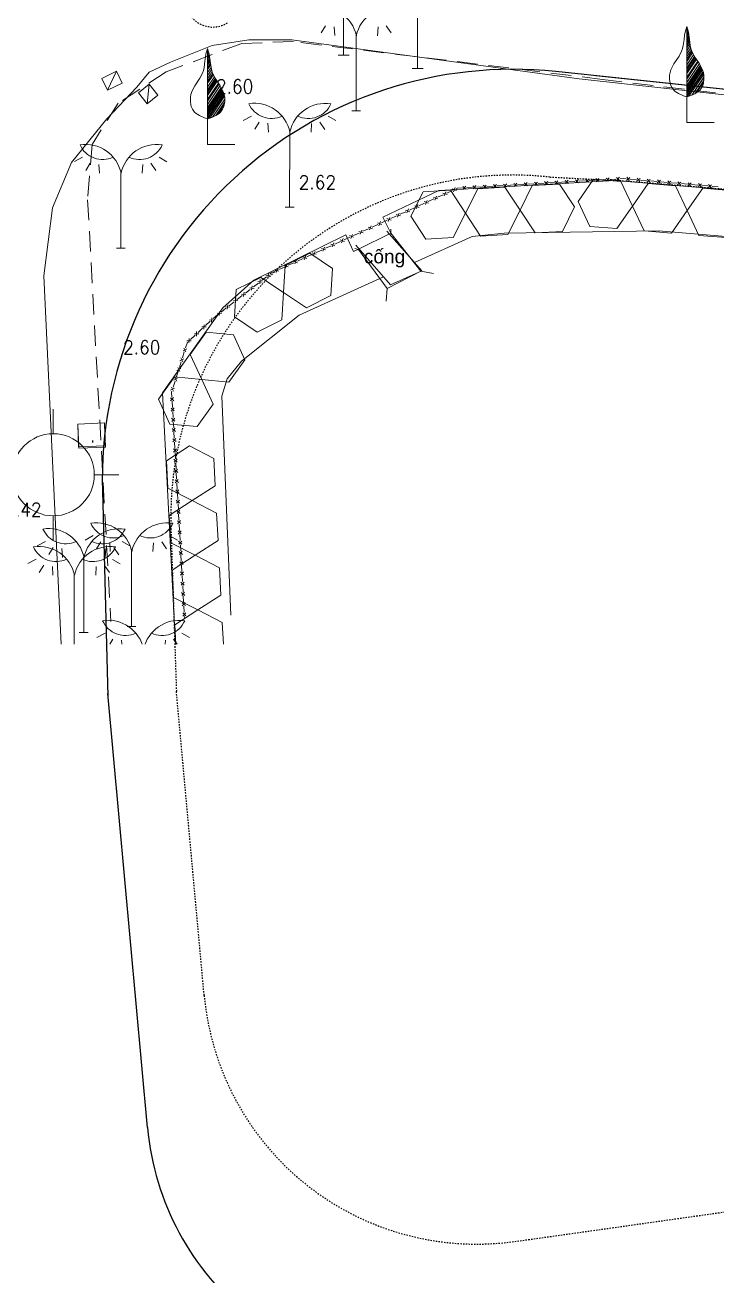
# Model space of a CAD drawing. Header units: millimetres. Extents: x 583747 to 597033, y 2304962 to 2309584.
# Drawn here: x 595568.8 to 595619.4, y 2307075.8 to 2307167.2 of the extents above; entities that cross this region are included whole.
import ezdxf
from ezdxf.enums import TextEntityAlignment as Align
from ezdxf.xclip import XClip

# ---------------------------------------------------------------- set-up
doc = ezdxf.new("R2010")
doc.units = ezdxf.units.MM
doc.header["$XCLIPFRAME"] = 0
doc.linetypes.add('DASHDOT', pattern=[1, 0.5, -0.25, 0, -0.25])
doc.linetypes.add('{Long Duong}', pattern=[2.3, 1.5, -0.8])
for name, color, linetype, lineweight in [('00_nen', 8, 'Continuous', 5), ('Code Cao do', 7, 'Continuous', 0), ('Duong RG Thua', 7, 'Continuous', 0), ('Ghi chu nha', 7, 'Continuous', 0), ('KT-DV2', 7, 'Continuous', 15), ('KT-NEN', 7, 'Continuous', 0), ('Long Duong_ Phan Cach chat lieu rair mat', 7, 'Continuous', 0), ('Nen dc cb Hong bang', 253, 'Continuous', 60)]:
    doc.layers.add(name, color=color, linetype=linetype, lineweight=lineweight)
doc.layers.add('A-PLOT LINE', color=6, linetype='DASHDOT')
doc.layers.add('AFP-KERB-LINE', color=2, linetype='Continuous')
doc.styles.add('ghicu', font='', dxfattribs={"width": 0.8, "height": 1})
doc.styles.add('Style-.VnArial', font='')
doc.styles.add('Style-STANDARD', font='STANDARD.shx')
doc.styles.get('ghicu').set_extended_font_data('.VnArial')
doc.styles.get('Style-.VnArial').set_extended_font_data('.VnArial')

# ---------------------------------------------------------------- blocks, each defined once
blk = doc.blocks.new('nen dc cb Hong bang')
at = {"layer": '00_nen', "color": 0, "linetype": 'ByBlock', "lineweight": -2}
for p, q in [((-95.072, -30.528, -62.12), (-95.107, -30.668, -62.12)), ((-95.003, -30.617, -62.12), (-95.052, -30.818, -62.12)), ((-94.96, -30.697, -62.12), (-95.018, -30.912, -62.12)), ((-94.936, -30.741, -62.12), (-94.997, -30.969, -62.12)), ((-94.869, -30.865, -62.12), (-94.936, -31.138, -62.12)), ((-94.81, -30.974, -62.12), (-94.888, -31.27, -62.12)), ((-94.744, -31.098, -62.12), (-94.833, -31.42, -62.12)), ((-94.693, -31.22, -62.12), (-94.778, -31.57, -62.12)), ((-94.626, -31.345, -62.12), (-94.724, -31.721, -62.12)), ((-94.536, -31.489, -62.12), (-94.648, -31.927, -62.12)), ((-94.445, -31.63, -62.12), (-94.573, -32.134, -62.12)), ((-94.359, -31.746, -62.12), (-94.505, -32.322, -62.12)), ((-94.271, -31.854, -62.12), (-94.436, -32.51, -62.12)), ((-94.199, -31.934, -62.12), (-94.382, -32.66, -62.12)), ((-94.076, -32.038, -62.12), (-94.293, -32.905, -62.12)), ((-93.978, -32.13, -62.12), (-94.217, -33.111, -62.12)), ((-93.92, -32.173, -62.12), (-94.176, -33.224, -62.12)), ((-93.837, -32.228, -62.12), (-94.122, -33.374, -62.12)), ((-93.778, -32.271, -62.12), (-94.081, -33.487, -62.12)), ((-93.637, -32.371, -62.12), (-93.985, -33.75, -62.12)), ((-93.579, -32.414, -62.12), (-93.937, -33.882, -62.12)), ((-93.462, -32.496, -62.12), (-93.855, -34.107, -62.12)), ((-93.462, -32.496, -62.12), (-93.855, -34.107, -62.12)), ((-93.351, -32.6, -62.12), (-93.78, -34.314, -62.12)), ((-93.286, -32.661, -62.12), (-93.732, -34.446, -62.12)), ((-93.22, -32.722, -62.12), (-93.684, -34.577, -62.12)), ((-93.155, -32.782, -62.12), (-93.636, -34.709, -62.12)), ((-93.105, -32.834, -62.12), (-93.595, -34.822, -62.12)), ((-93.081, -32.852, -62.12), (-93.581, -34.859, -62.12)), ((-93.003, -32.953, -62.12), (-93.52, -35.028, -62.12)), ((-92.963, -32.999, -62.12), (-93.478, -35.092, -62.12)), ((-92.895, -33.12, -62.12), (-93.362, -34.992, -62.12)), ((-92.81, -33.31, -62.12), (-93.202, -34.849, -62.12)), ((-92.803, -33.329, -62.12), (-93.181, -34.833, -62.12)), ((-92.737, -33.552, -62.12), (-93.009, -34.668, -62.12)), ((-92.708, -33.69, -62.12), (-92.925, -34.557, -62.12)), ((-116.444, -38.033, -62.12), (-116.263, -38.648, -62.12)), ((-115.908, -37.753, -62.12), (-115.392, -38.118, -62.12)), ((-120.08, -39.271, -62.12), (-120.203, -39.869, -62.12)), ((-119.451, -39.127, -62.12), (-119.195, -39.715, -62.12)), ((-115.855, -44.331, -62.12), (-117.729, -39.182, -62.12)), ((-115.855, -44.331, -62.12), (-117.729, -39.182, -62.12)), ((-113.063, -40.038, -62.12), (-112.311, -39.765, -62.12)), ((-118.477, -40.98, -62.12), (-117.725, -40.706, -62.12)), ((-127.424, -44.042, -62.12), (-127.458, -44.182, -62.12)), ((-127.355, -44.131, -62.12), (-127.404, -44.332, -62.12)), ((-127.312, -44.21, -62.12), (-127.37, -44.426, -62.12)), ((-127.288, -44.255, -62.12), (-127.349, -44.483, -62.12)), ((-127.221, -44.379, -62.12), (-127.287, -44.652, -62.12)), ((-127.162, -44.488, -62.12), (-127.24, -44.783, -62.12)), ((-127.095, -44.612, -62.12), (-127.185, -44.934, -62.12)), ((-127.045, -44.734, -62.12), (-127.13, -45.084, -62.12)), ((-115.592, -44.235, -62.12), (-116.155, -44.441, -62.12)), ((-116.118, -44.427, -62.12), (-115.554, -44.222, -62.12)), ((-126.978, -44.858, -62.12), (-127.075, -45.234, -62.12)), ((-126.888, -45.003, -62.12), (-127, -45.441, -62.12)), ((-126.796, -45.143, -62.12), (-126.925, -45.648, -62.12)), ((-126.711, -45.259, -62.12), (-126.857, -45.836, -62.12)), ((-126.623, -45.367, -62.12), (-126.788, -46.024, -62.12)), ((-126.551, -45.448, -62.12), (-126.733, -46.174, -62.12)), ((-126.428, -45.552, -62.12), (-126.644, -46.418, -62.12)), ((-126.33, -45.644, -62.12), (-126.569, -46.625, -62.12)), ((-126.272, -45.687, -62.12), (-126.528, -46.738, -62.12)), ((-117.642, -45.416, -62.12), (-117.006, -45.525, -62.12)), ((-126.188, -45.742, -62.12), (-126.473, -46.888, -62.12)), ((-126.13, -45.784, -62.12), (-126.432, -47.001, -62.12)), ((-125.989, -45.885, -62.12), (-126.337, -47.264, -62.12)), ((-125.931, -45.927, -62.12), (-126.289, -47.396, -62.12)), ((-125.814, -46.01, -62.12), (-126.207, -47.621, -62.12)), ((-125.814, -46.01, -62.12), (-126.207, -47.621, -62.12)), ((-125.703, -46.114, -62.12), (-126.131, -47.828, -62.12)), ((-125.637, -46.175, -62.12), (-126.084, -47.959, -62.12)), ((-125.572, -46.235, -62.12), (-126.036, -48.091, -62.12)), ((-125.507, -46.296, -62.12), (-125.988, -48.223, -62.12)), ((-125.457, -46.348, -62.12), (-125.947, -48.335, -62.12)), ((-125.433, -46.366, -62.12), (-125.933, -48.373, -62.12)), ((-125.354, -46.466, -62.12), (-125.872, -48.542, -62.12)), ((-125.314, -46.513, -62.12), (-125.83, -48.606, -62.12)), ((-118.591, -46.315, -62.12), (-118.41, -46.93, -62.12)), ((-118.055, -46.034, -62.12), (-117.539, -46.4, -62.12)), ((-125.247, -46.633, -62.12), (-125.714, -48.506, -62.12)), ((-125.162, -46.824, -62.12), (-125.554, -48.363, -62.12)), ((-125.155, -46.843, -62.12), (-125.533, -48.347, -62.12)), ((-125.089, -47.066, -62.12), (-125.361, -48.182, -62.12)), ((-125.06, -47.204, -62.12), (-125.277, -48.07, -62.12)), ((-122.904, -47.331, -62.12), (-123.358, -47.837, -62.12)), ((-121.598, -47.409, -62.12), (-121.342, -47.997, -62.12)), ((-118.002, -52.613, -62.12), (-119.876, -47.463, -62.12)), ((-118.002, -52.613, -62.12), (-119.876, -47.463, -62.12)), ((-122.227, -47.553, -62.12), (-122.35, -48.151, -62.12)), ((-128.203, -52.465, -62.12), (-127.568, -52.574, -62.12)), ((-117.739, -52.517, -62.12), (-118.302, -52.722, -62.12)), ((-118.265, -52.709, -62.12), (-117.701, -52.503, -62.12)), ((-129.153, -53.364, -62.12), (-128.972, -53.979, -62.12)), ((-128.617, -53.084, -62.12), (-128.101, -53.449, -62.12)), ((-133.466, -54.381, -62.12), (-133.92, -54.886, -62.12)), ((-132.789, -54.602, -62.12), (-132.912, -55.201, -62.12)), ((-132.16, -54.459, -62.12), (-131.904, -55.046, -62.12)), ((-128.564, -59.662, -62.12), (-130.438, -54.513, -62.12)), ((-128.564, -59.662, -62.12), (-130.438, -54.513, -62.12)), ((-128.3, -59.567, -62.12), (-128.864, -59.772, -62.12)), ((-128.827, -59.758, -62.12), (-128.263, -59.553, -62.12)), ((-128.55, -74.094, -62.12), (-129.165, -72.403, -62.12)), ((-124.705, -75.887, -62.12), (-123.013, -75.271, -62.12)), ((-117.988, -78.174, -62.12), (-117.352, -78.283, -62.12)), ((-118.937, -79.073, -62.12), (-118.756, -79.688, -62.12)), ((-118.401, -78.792, -62.12), (-117.885, -79.158, -62.12)), ((-125.882, -81.424, -62.12), (-126.498, -79.732, -62.12)), ((-123.25, -80.089, -62.12), (-123.704, -80.595, -62.12)), ((-122.573, -80.311, -62.12), (-122.696, -80.909, -62.12)), ((-121.944, -80.167, -62.12), (-121.688, -80.755, -62.12)), ((-121.539, -80.39, -62.12), (-121.023, -80.755, -62.12)), ((-121.125, -79.771, -62.12), (-120.49, -79.88, -62.12)), ((-118.348, -85.371, -62.12), (-120.222, -80.221, -62.12)), ((-118.348, -85.371, -62.12), (-120.222, -80.221, -62.12)), ((-122.075, -80.67, -62.12), (-121.894, -81.285, -62.12)), ((-121.328, -81.229, -62.12), (-120.692, -81.338, -62.12)), ((-126.388, -81.686, -62.12), (-126.842, -82.192, -62.12)), ((-125.711, -81.908, -62.12), (-125.834, -82.506, -62.12)), ((-125.082, -81.765, -62.12), (-124.826, -82.352, -62.12)), ((-121.486, -86.968, -62.12), (-123.36, -81.819, -62.12)), ((-121.486, -86.968, -62.12), (-123.36, -81.819, -62.12)), ((-122.278, -82.128, -62.12), (-122.096, -82.743, -62.12)), ((-121.741, -81.848, -62.12), (-121.225, -82.214, -62.12)), ((-126.59, -83.145, -62.12), (-127.045, -83.651, -62.12)), ((-125.913, -83.367, -62.12), (-126.036, -83.965, -62.12)), ((-125.285, -83.223, -62.12), (-125.028, -83.811, -62.12)), ((-121.688, -88.427, -62.12), (-123.562, -83.277, -62.12)), ((-121.688, -88.427, -62.12), (-123.562, -83.277, -62.12)), ((-114.73, -84.569, -62.12), (-114.094, -84.678, -62.12)), ((-118.085, -85.275, -62.12), (-118.648, -85.48, -62.12)), ((-118.611, -85.467, -62.12), (-118.047, -85.261, -62.12)), ((-115.68, -85.468, -62.12), (-115.498, -86.083, -62.12)), ((-115.143, -85.188, -62.12), (-114.627, -85.553, -62.12)), ((-119.992, -86.484, -62.12), (-120.446, -86.99, -62.12)), ((-119.315, -86.706, -62.12), (-119.438, -87.304, -62.12)), ((-118.687, -86.563, -62.12), (-118.43, -87.15, -62.12)), ((-121.222, -86.873, -62.12), (-121.786, -87.078, -62.12)), ((-121.749, -87.064, -62.12), (-121.185, -86.859, -62.12))]:
    blk.add_line(p, q, dxfattribs=at)
at = {"layer": '00_nen', "color": 0, "linetype": 'ByBlock', "lineweight": -2, "elevation": -62.12, "flags": 128}
for points in [[(-303.56, -119.003), (-291.682, -100.595), (-271.861, -56.452), (-217.066, -72.368), (-198.736, -81.175), (-153.335, -95.474), (-153.804, -98.111), (-123.78, -115.595), (67.903, -11.001), (285.686, 123.966), (298.266, 131.726), (412.371, 202.694), (600.481, 318.139), (602.653, 319.438), (616.223, 297.589), (632.716, 304.814), (632.716, 304.814), (683.836, 336.309)], [(-11.021, -7.622), (-33.819, -17.354), (-47.485, -22.078), (-64.519, -27.326), (-73.685, -29.783), (-101.329, -36.556), (-122.048, -41.084), (-124.998, -42.157), (-127.363, -43.454), (-129.812, -45.643), (-131.014, -46.879), (-131.508, -48.205), (-132.764, -51.146), (-134.093, -55.013), (-134.275, -58.599), (-133.155, -63.496), (-127.524, -76.913), (-117.447, -101.002), (-110.486, -117.03)], [(-16.302, -17.181), (-53.285, -30.818), (-96.342, -42.631), (-108.175, -47.733), (-111.347, -50.976)], [(-111.347, -50.976), (-110.395, -51.864), (-112.223, -53.769), (-112.502, -54.055), (-113.447, -53.106)], [(-106.468, -53.569), (-107.391, -53.721), (-110.395, -51.864), (-110.494, -51.592)], [(-113.447, -53.106), (-118.614, -58.535), (-120.062, -61.212), (-122.079, -68.558), (-113.882, -87.858)], [(-109.011, -56.651), (-109.259, -55.749), (-112.199, -53.793), (-112.488, -53.817)], [(-109.259, -55.749), (-107.391, -53.721)]]:
    blk.add_lwpolyline(points, dxfattribs=at)
at = {"layer": '00_nen', "color": 0, "linetype": 'ByBlock', "lineweight": -2, "elevation": -62.12}
for points in [[(-93.492, -35.103), (-93.739, -35.108), (-94.135, -35.081), (-94.419, -35.015), (-94.561, -34.956), (-94.764, -34.82), (-94.92, -34.658), (-94.995, -34.551), (-95.103, -34.342), (-95.22, -34.031), (-95.252, -33.846), (-95.26, -33.627), (-95.209, -33.146), (-95.045, -32.494), (-94.99, -32.086), (-94.993, -31.876), (-95.018, -31.657), (-95.116, -31.216), (-95.196, -30.91), (-95.228, -30.707), (-95.25, -30.273)], [(-95.25, -30.273), (-92.856, -36.851), (-90.977, -36.167)], [(-93.492, -35.103), (-93.3, -34.948), (-93.015, -34.673), (-92.839, -34.44), (-92.768, -34.304), (-92.7, -34.069), (-92.685, -33.844), (-92.696, -33.714), (-92.748, -33.485), (-92.86, -33.172), (-92.956, -33.01), (-93.094, -32.839), (-93.451, -32.506), (-93.996, -32.112), (-94.292, -31.832), (-94.42, -31.667), (-94.54, -31.483), (-94.751, -31.083), (-94.999, -30.623), (-95.25, -30.273)], [(-112.687, -39.902), (-114.452, -35.053), (-116.297, -34.192), (-115.423, -32.384), (-113.628, -33.221), (-114.452, -35.053)], [(-118.101, -40.843), (-119.866, -35.994), (-121.712, -35.134), (-120.837, -33.326), (-119.043, -34.162), (-119.866, -35.994)], [(-125.844, -48.617), (-126.091, -48.622), (-126.487, -48.594), (-126.771, -48.529), (-126.913, -48.47), (-127.116, -48.334), (-127.272, -48.172), (-127.347, -48.065), (-127.455, -47.856), (-127.572, -47.544), (-127.604, -47.36), (-127.612, -47.141), (-127.561, -46.66), (-127.397, -46.008), (-127.342, -45.6), (-127.345, -45.389), (-127.37, -45.171), (-127.468, -44.73), (-127.548, -44.424), (-127.58, -44.22), (-127.602, -43.787)], [(-127.602, -43.787), (-125.208, -50.365), (-123.329, -49.681)], [(-125.844, -48.617), (-125.652, -48.462), (-125.367, -48.187), (-125.191, -47.954), (-125.12, -47.818), (-125.052, -47.583), (-125.037, -47.358), (-125.048, -47.228), (-125.1, -46.999), (-125.211, -46.685), (-125.308, -46.524), (-125.446, -46.353), (-125.803, -46.02), (-126.348, -45.626), (-126.643, -45.345), (-126.772, -45.181), (-126.892, -44.996), (-127.103, -44.597), (-127.351, -44.137), (-127.602, -43.787)]]:
    blk.add_lwpolyline(points, dxfattribs=at)
for points in [[(-87.271, -43.771), (-86.765, -41.837), (-88.187, -40.431), (-90.116, -40.96), (-90.622, -42.895), (-89.2, -44.301)], [(-91.128, -44.83), (-90.622, -42.895), (-92.045, -41.489), (-93.974, -42.018), (-94.48, -43.953), (-93.057, -45.359)], [(-94.986, -45.888), (-94.48, -43.953), (-95.902, -42.547), (-97.831, -43.077), (-98.337, -45.011), (-96.914, -46.417)], [(-98.668, -47.445), (-98.436, -45.459), (-100.04, -44.264), (-101.876, -45.056), (-102.109, -47.043), (-100.505, -48.237)], [(-102.341, -49.029), (-102.109, -47.043), (-103.713, -45.848), (-105.549, -46.64), (-105.782, -48.626), (-104.178, -49.821)], [(-106.014, -50.613), (-105.782, -48.626), (-107.386, -47.432), (-109.223, -48.223), (-109.455, -50.21), (-107.851, -51.404)], [(-112.95, -57.66), (-113.515, -55.742), (-115.459, -55.272), (-116.838, -56.721), (-116.273, -58.639), (-114.329, -59.109)], [(-115.708, -60.558), (-116.273, -58.639), (-118.217, -58.169), (-119.596, -59.618), (-119.031, -61.537), (-117.087, -62.006)], [(-117.256, -64.214), (-118.662, -62.791), (-120.597, -63.296), (-121.126, -65.225), (-119.721, -66.648), (-117.786, -66.142)], [(-118.316, -68.071), (-119.721, -66.648), (-121.656, -67.153), (-122.186, -69.082), (-120.78, -70.505), (-118.845, -69.999)], [(-116.915, -71.763), (-118.9, -71.52), (-120.103, -73.118), (-119.322, -74.958), (-117.336, -75.202), (-116.133, -73.604)], [(-115.351, -75.445), (-117.336, -75.202), (-118.54, -76.799), (-117.758, -78.64), (-115.773, -78.883), (-114.569, -77.286)], [(-113.788, -79.127), (-115.773, -78.883), (-116.976, -80.481), (-116.194, -82.322), (-114.209, -82.565), (-113.006, -80.968)], [(-112.224, -82.808), (-114.209, -82.565), (-115.412, -84.163), (-114.63, -86.003), (-112.645, -86.247), (-111.442, -84.649)]]:
    blk.add_lwpolyline(points, close=True, dxfattribs=at)
at = {"layer": '00_nen', "color": 0, "linetype": 'ByBlock', "lineweight": -2, "elevation": -62.12, "flags": 128}
for points in [[(-127.117, -72.816), (-125.312, -72.073), (-124.637, -73.711), (-126.442, -74.454)], [(-127.117, -72.816), (-125.312, -72.073), (-124.678, -73.612), (-126.483, -74.355)]]:
    blk.add_lwpolyline(points, close=True, dxfattribs=at)
at = {"layer": '00_nen', "color": 0, "linetype": 'ByBlock', "lineweight": -2}
blk.add_circle((-127.524, -76.913, -62.12), 3, dxfattribs=at)
for centre, radius, start, end in [((-115.078, -38.816, -62.12), 2.665, 101.38229, 187.95879), ((-119.969, -40.597, -62.12), 2.665, 32.04121, 118.61771), ((-117.225, -47.098, -62.12), 2.665, 101.38229, 187.95879), ((-119.551, -44.368, -62.12), 1.804, 264.60741, 356.27474), ((-122.116, -48.878, -62.12), 2.665, 32.04121, 118.61771), ((-122.088, -45.292, -62.12), 1.804, 223.72526, 315.39259), ((-127.787, -54.148, -62.12), 2.665, 101.38229, 187.95879), ((-130.113, -51.418, -62.12), 1.804, 264.60741, 356.27474), ((-132.678, -55.928, -62.12), 2.665, 32.04121, 118.61771), ((-132.65, -52.341, -62.12), 1.804, 223.72526, 315.39259), ((-117.571, -79.856, -62.12), 2.665, 101.38229, 187.95879), ((-119.897, -77.126, -62.12), 1.804, 264.60741, 356.27474), ((-122.462, -81.636, -62.12), 2.665, 32.04121, 118.61771), ((-122.434, -78.05, -62.12), 1.804, 223.72526, 315.39259), ((-120.709, -81.454, -62.12), 2.665, 101.38229, 187.95879), ((-123.035, -78.724, -62.12), 1.804, 264.60741, 356.27474), ((-120.911, -82.912, -62.12), 2.665, 101.38229, 187.95879), ((-123.238, -80.182, -62.12), 1.804, 264.60741, 356.27474), ((-125.6, -83.234, -62.12), 2.665, 32.04121, 118.61771), ((-125.572, -79.647, -62.12), 1.804, 223.72526, 315.39259), ((-125.802, -84.692, -62.12), 2.665, 32.04121, 118.61771), ((-125.775, -81.105, -62.12), 1.804, 223.72526, 315.39259), ((-114.313, -86.251, -62.12), 2.665, 101.38229, 187.95879), ((-116.64, -83.522, -62.12), 1.804, 264.60741, 356.27474), ((-119.204, -88.032, -62.12), 2.665, 32.04121, 118.61771), ((-119.176, -84.445, -62.12), 1.804, 223.72526, 315.39259)]:
    blk.add_arc(centre, radius, start, end, dxfattribs=at)
at = {"layer": '00_nen', "color": 0, "linetype": 'ByBlock', "lineweight": -2, "style": 'ghicu', "width": 0.8}
blk.add_text('.', height=1, rotation=20, dxfattribs=at).set_placement((-125.797, -73.241, -62.12), align=Align.MIDDLE)
blk = doc.blocks.new('wwww1')
at = {"layer": 'Duong RG Thua', "color": 250, "lineweight": 0}
for p, q in [((595575.335, 2307163.89), (595574.271, 2307163.375)), ((595575.335, 2307163.89), (595574.692, 2307162.504)), ((595575.335, 2307163.89), (595575.756, 2307163.018)), ((595574.271, 2307163.375), (595574.692, 2307162.504)), ((595575.756, 2307163.018), (595574.692, 2307162.504)), ((595576.953, 2307162.311), (595577.743, 2307162.943)), ((595577.743, 2307162.943), (595577.586, 2307161.519)), ((595578.377, 2307162.15), (595577.743, 2307162.943)), ((595577.586, 2307161.519), (595576.953, 2307162.311)), ((595577.586, 2307161.519), (595578.377, 2307162.15)), ((595595.117, 2307152.205), (595597.656, 2307149.314)), ((595592.847, 2307151.179), (595595.385, 2307148.288)), ((595595.385, 2307148.288), (595597.656, 2307149.314))]:
    blk.add_line(p, q, dxfattribs=at)
at = {"layer": 'Duong RG Thua', "color": 250, "linetype": 'Continuous', "lineweight": 0}
for p, q in [((595601.635, 2307155.311), (595601.398, 2307155.523)), ((595601.41, 2307155.298), (595601.622, 2307155.535)), ((595602.384, 2307155.354), (595602.146, 2307155.566)), ((595602.159, 2307155.341), (595602.371, 2307155.579)), ((595602.866, 2307155.496), (595602.417, 2307155.469)), ((595603.133, 2307155.398), (595602.895, 2307155.61)), ((595602.908, 2307155.385), (595603.12, 2307155.623)), ((595603.615, 2307155.539), (595603.166, 2307155.513)), ((595603.881, 2307155.442), (595603.644, 2307155.654)), ((595603.657, 2307155.429), (595603.869, 2307155.666)), ((595604.364, 2307155.583), (595603.914, 2307155.557)), ((595604.63, 2307155.485), (595604.393, 2307155.697)), ((595604.405, 2307155.472), (595604.617, 2307155.71)), ((595605.112, 2307155.627), (595604.663, 2307155.6)), ((595605.379, 2307155.529), (595605.141, 2307155.741)), ((595605.154, 2307155.516), (595605.366, 2307155.754)), ((595605.861, 2307155.67), (595605.412, 2307155.644)), ((595606.128, 2307155.572), (595605.89, 2307155.784)), ((595605.903, 2307155.56), (595606.115, 2307155.797)), ((595606.61, 2307155.714), (595606.161, 2307155.688)), ((595606.876, 2307155.616), (595606.639, 2307155.828)), ((595606.651, 2307155.603), (595606.863, 2307155.841)), ((595607.359, 2307155.757), (595606.909, 2307155.731)), ((595607.625, 2307155.66), (595607.387, 2307155.872)), ((595607.4, 2307155.647), (595607.612, 2307155.885)), ((595608.107, 2307155.801), (595607.658, 2307155.775)), ((595608.374, 2307155.703), (595608.136, 2307155.915)), ((595608.149, 2307155.691), (595608.361, 2307155.928)), ((595608.856, 2307155.845), (595608.407, 2307155.819)), ((595609.122, 2307155.747), (595608.885, 2307155.959)), ((595608.898, 2307155.734), (595609.11, 2307155.972)), ((595609.605, 2307155.888), (595609.155, 2307155.862)), ((595609.871, 2307155.791), (595609.634, 2307156.003)), ((595609.646, 2307155.778), (595609.858, 2307156.016)), ((595610.353, 2307155.932), (595609.904, 2307155.906)), ((595610.62, 2307155.834), (595610.382, 2307156.046)), ((595610.395, 2307155.822), (595610.607, 2307156.059)), ((595611.102, 2307155.976), (595610.653, 2307155.95)), ((595611.369, 2307155.878), (595611.131, 2307156.09)), ((595611.144, 2307155.865), (595611.356, 2307156.103)), ((595611.851, 2307156.019), (595611.402, 2307155.993)), ((595612.117, 2307155.922), (595611.88, 2307156.134)), ((595611.893, 2307155.909), (595612.105, 2307156.146)), ((595612.624, 2307155.922), (595612.869, 2307156.126)), ((595612.849, 2307155.902), (595612.645, 2307156.146)), ((595613.346, 2307155.971), (595612.898, 2307156.011)), ((595613.372, 2307155.856), (595613.616, 2307156.06)), ((595613.596, 2307155.836), (595613.392, 2307156.08)), ((595614.093, 2307155.905), (595613.645, 2307155.945)), ((595614.119, 2307155.79), (595614.363, 2307155.994)), ((595614.343, 2307155.77), (595614.139, 2307156.014)), ((595614.841, 2307155.84), (595614.392, 2307155.879)), ((595614.866, 2307155.724), (595615.11, 2307155.928)), ((595615.09, 2307155.704), (595614.886, 2307155.948)), ((595615.588, 2307155.774), (595615.139, 2307155.813)), ((595615.613, 2307155.658), (595615.857, 2307155.863)), ((595615.837, 2307155.638), (595615.633, 2307155.883)), ((595616.335, 2307155.708), (595615.887, 2307155.747)), ((595616.36, 2307155.593), (595616.604, 2307155.797)), ((595616.584, 2307155.572), (595616.38, 2307155.817)), ((595617.082, 2307155.642), (595616.634, 2307155.682)), ((595617.107, 2307155.527), (595617.351, 2307155.731)), ((595617.331, 2307155.507), (595617.127, 2307155.751)), ((595617.829, 2307155.576), (595617.381, 2307155.616)), ((595617.854, 2307155.461), (595618.098, 2307155.665)), ((595618.078, 2307155.441), (595617.874, 2307155.685)), ((595618.576, 2307155.51), (595618.128, 2307155.55)), ((595618.601, 2307155.395), (595618.846, 2307155.599)), ((595618.825, 2307155.375), (595618.621, 2307155.619)), ((595598.824, 2307154.565), (595598.526, 2307154.677)), ((595598.619, 2307154.472), (595598.731, 2307154.77)), ((595599.223, 2307154.871), (595598.814, 2307154.684)), ((595599.507, 2307154.876), (595599.209, 2307154.988)), ((595599.302, 2307154.783), (595599.414, 2307155.081)), ((595599.906, 2307155.182), (595599.496, 2307154.995)), ((595600.19, 2307155.187), (595599.892, 2307155.299)), ((595599.984, 2307155.094), (595600.097, 2307155.392)), ((595600.886, 2307155.267), (595600.649, 2307155.479)), ((595600.662, 2307155.254), (595600.874, 2307155.492)), ((595601.369, 2307155.408), (595600.919, 2307155.382)), ((595602.117, 2307155.452), (595601.668, 2307155.426)), ((595619.323, 2307155.444), (595618.875, 2307155.484)), ((595596.777, 2307153.633), (595596.479, 2307153.745)), ((595596.572, 2307153.54), (595596.684, 2307153.838)), ((595597.175, 2307153.938), (595596.766, 2307153.752)), ((595597.459, 2307153.943), (595597.161, 2307154.055)), ((595597.254, 2307153.85), (595597.366, 2307154.148)), ((595597.858, 2307154.249), (595597.448, 2307154.063)), ((595598.142, 2307154.254), (595597.844, 2307154.366)), ((595597.937, 2307154.161), (595598.049, 2307154.459)), ((595598.541, 2307154.56), (595598.131, 2307154.374)), ((595594.729, 2307152.7), (595594.431, 2307152.812)), ((595594.524, 2307152.607), (595594.636, 2307152.905)), ((595595.128, 2307153.006), (595594.718, 2307152.82)), ((595595.411, 2307153.011), (595595.113, 2307153.123)), ((595595.206, 2307152.918), (595595.318, 2307153.216)), ((595595.81, 2307153.317), (595595.401, 2307153.13)), ((595596.094, 2307153.322), (595595.796, 2307153.434)), ((595595.889, 2307153.229), (595596.001, 2307153.527)), ((595596.493, 2307153.628), (595596.083, 2307153.441)), ((595592.681, 2307151.768), (595592.383, 2307151.88)), ((595592.476, 2307151.675), (595592.588, 2307151.973)), ((595593.08, 2307152.074), (595592.67, 2307151.887)), ((595593.364, 2307152.079), (595593.066, 2307152.191)), ((595593.159, 2307151.986), (595593.271, 2307152.284)), ((595593.763, 2307152.385), (595593.353, 2307152.198)), ((595594.046, 2307152.389), (595593.748, 2307152.502)), ((595593.841, 2307152.297), (595593.953, 2307152.595)), ((595594.445, 2307152.695), (595594.036, 2307152.509)), ((595590.633, 2307150.836), (595590.335, 2307150.948)), ((595590.428, 2307150.743), (595590.54, 2307151.041)), ((595591.032, 2307151.141), (595590.623, 2307150.955)), ((595591.316, 2307151.146), (595591.018, 2307151.258)), ((595591.111, 2307151.053), (595591.223, 2307151.351)), ((595591.715, 2307151.452), (595591.305, 2307151.266)), ((595591.999, 2307151.457), (595591.701, 2307151.569)), ((595591.794, 2307151.364), (595591.906, 2307151.662)), ((595592.397, 2307151.763), (595591.988, 2307151.576)), ((595588.586, 2307149.903), (595588.288, 2307150.015)), ((595588.381, 2307149.81), (595588.493, 2307150.108)), ((595588.985, 2307150.209), (595588.575, 2307150.023)), ((595589.268, 2307150.214), (595588.97, 2307150.326)), ((595589.063, 2307150.121), (595589.175, 2307150.419)), ((595589.667, 2307150.52), (595589.258, 2307150.333)), ((595589.951, 2307150.525), (595589.653, 2307150.637)), ((595589.746, 2307150.432), (595589.858, 2307150.73)), ((595590.35, 2307150.831), (595589.94, 2307150.644)), ((595586.405, 2307148.809), (595586.445, 2307149.125)), ((595587.22, 2307149.282), (595586.923, 2307149.394)), ((595587.015, 2307149.189), (595587.128, 2307149.487)), ((595587.619, 2307149.587), (595587.21, 2307149.401)), ((595587.903, 2307149.592), (595587.605, 2307149.705)), ((595587.698, 2307149.499), (595587.81, 2307149.797)), ((595588.302, 2307149.898), (595587.892, 2307149.712)), ((595585.221, 2307147.889), (595585.261, 2307148.205)), ((595585.716, 2307148.416), (595585.361, 2307148.14)), ((595585.991, 2307148.487), (595585.675, 2307148.527)), ((595585.813, 2307148.349), (595585.853, 2307148.665)), ((595586.308, 2307148.877), (595585.953, 2307148.601)), ((595586.583, 2307148.947), (595586.267, 2307148.987)), ((595584.036, 2307146.969), (595584.076, 2307147.284)), ((595584.531, 2307147.496), (595584.176, 2307147.22)), ((595584.806, 2307147.567), (595584.491, 2307147.607)), ((595584.628, 2307147.429), (595584.668, 2307147.745)), ((595585.124, 2307147.956), (595584.768, 2307147.68)), ((595585.399, 2307148.027), (595585.083, 2307148.067)), ((595582.852, 2307146.048), (595582.892, 2307146.364)), ((595583.347, 2307146.576), (595582.992, 2307146.3)), ((595583.622, 2307146.646), (595583.306, 2307146.686)), ((595583.444, 2307146.508), (595583.484, 2307146.824)), ((595583.939, 2307147.036), (595583.584, 2307146.76)), ((595584.214, 2307147.106), (595583.898, 2307147.147)), ((595582.191, 2307145.622), (595581.859, 2307145.318)), ((595582.459, 2307145.716), (595582.14, 2307145.729)), ((595582.293, 2307145.563), (595582.306, 2307145.881)), ((595583.03, 2307146.186), (595582.714, 2307146.226)), ((595581.087, 2307144.606), (595580.756, 2307144.301)), ((595581.355, 2307144.699), (595581.037, 2307144.713)), ((595581.189, 2307144.547), (595581.203, 2307144.865)), ((595581.639, 2307145.114), (595581.308, 2307144.81)), ((595581.907, 2307145.207), (595581.589, 2307145.221)), ((595581.741, 2307145.055), (595581.755, 2307145.373)), ((595580.422, 2307143.386), (595580.276, 2307143.669)), ((595580.803, 2307144.191), (595580.485, 2307144.205)), ((595580.638, 2307144.039), (595580.651, 2307144.357)), ((595580.264, 2307142.886), (595579.982, 2307142.739)), ((595580.196, 2307142.671), (595580.05, 2307142.954)), ((595580.304, 2307143.387), (595580.169, 2307142.957)), ((595580.49, 2307143.601), (595580.208, 2307143.454)), ((595579.853, 2307141.956), (595579.717, 2307141.527)), ((595580.039, 2307142.17), (595579.756, 2307142.024)), ((595579.971, 2307141.956), (595579.824, 2307142.238)), ((595580.078, 2307142.671), (595579.943, 2307142.242)), ((595579.627, 2307141.241), (595579.491, 2307140.812)), ((595579.813, 2307141.455), (595579.53, 2307141.309)), ((595579.745, 2307141.241), (595579.598, 2307141.523)), ((595579.525, 2307139.822), (595579.288, 2307140.034)), ((595579.512, 2307140.047), (595579.3, 2307139.81)), ((595579.587, 2307140.74), (595579.304, 2307140.593)), ((595579.519, 2307140.525), (595579.373, 2307140.808)), ((595579.568, 2307139.073), (595579.331, 2307139.286)), ((595579.555, 2307139.298), (595579.343, 2307139.061)), ((595579.414, 2307139.781), (595579.44, 2307139.331)), ((595579.611, 2307138.325), (595579.373, 2307138.537)), ((595579.598, 2307138.549), (595579.386, 2307138.312)), ((595579.457, 2307139.032), (595579.483, 2307138.583)), ((595579.5, 2307138.283), (595579.526, 2307137.834)), ((595579.653, 2307137.576), (595579.416, 2307137.788)), ((595579.641, 2307137.801), (595579.429, 2307137.563)), ((595579.543, 2307137.534), (595579.569, 2307137.085)), ((595579.696, 2307136.827), (595579.459, 2307137.039)), ((595579.684, 2307137.052), (595579.471, 2307136.815)), ((595579.727, 2307136.303), (595579.514, 2307136.066)), ((595579.586, 2307136.786), (595579.611, 2307136.336)), ((595579.739, 2307136.078), (595579.502, 2307136.291)), ((595579.782, 2307135.329), (595579.545, 2307135.542)), ((595579.769, 2307135.554), (595579.557, 2307135.317)), ((595579.629, 2307136.037), (595579.654, 2307135.587)), ((595579.825, 2307134.581), (595579.587, 2307134.793)), ((595579.812, 2307134.805), (595579.6, 2307134.568)), ((595579.671, 2307135.288), (595579.697, 2307134.839)), ((595579.714, 2307134.539), (595579.74, 2307134.09)), ((595579.867, 2307133.832), (595579.63, 2307134.044)), ((595579.855, 2307134.057), (595579.643, 2307133.819)), ((595579.757, 2307133.79), (595579.783, 2307133.341)), ((595579.91, 2307133.083), (595579.673, 2307133.295)), ((595579.898, 2307133.308), (595579.685, 2307133.071)), ((595579.8, 2307133.042), (595579.825, 2307132.592)), ((595579.953, 2307132.334), (595579.716, 2307132.547)), ((595579.941, 2307132.559), (595579.728, 2307132.322)), ((595579.996, 2307131.586), (595579.759, 2307131.798)), ((595579.983, 2307131.81), (595579.771, 2307131.573)), ((595579.843, 2307132.293), (595579.868, 2307131.844)), ((595580.039, 2307130.837), (595579.801, 2307131.049)), ((595580.026, 2307131.062), (595579.814, 2307130.824)), ((595579.885, 2307131.544), (595579.911, 2307131.095)), ((595580.081, 2307130.088), (595579.844, 2307130.3)), ((595580.069, 2307130.313), (595579.857, 2307130.076)), ((595579.928, 2307130.795), (595579.954, 2307130.346)), ((595579.971, 2307130.047), (595579.997, 2307129.597)), ((595580.124, 2307129.339), (595579.887, 2307129.552)), ((595580.112, 2307129.564), (595579.9, 2307129.327)), ((595580.014, 2307129.298), (595580.039, 2307128.848)), ((595580.167, 2307128.59), (595579.93, 2307128.803)), ((595580.155, 2307128.815), (595579.942, 2307128.578)), ((595580.057, 2307128.549), (595580.082, 2307128.1)), ((595580.21, 2307127.842), (595579.973, 2307128.054)), ((595580.197, 2307128.066), (595579.985, 2307127.829)), ((595580.253, 2307127.093), (595580.015, 2307127.305)), ((595580.24, 2307127.318), (595580.028, 2307127.08)), ((595580.099, 2307127.8), (595580.125, 2307127.351)), ((595580.296, 2307126.344), (595580.058, 2307126.556)), ((595580.283, 2307126.569), (595580.071, 2307126.332)), ((595580.142, 2307127.051), (595580.168, 2307126.602)), ((595580.185, 2307126.303), (595580.211, 2307125.853)), ((595580.338, 2307125.595), (595580.101, 2307125.808)), ((595580.326, 2307125.82), (595580.114, 2307125.583)), ((595580.228, 2307125.554), (595580.254, 2307125.105)), ((595580.381, 2307124.847), (595580.144, 2307125.059)), ((595580.369, 2307125.071), (595580.156, 2307124.834)), ((595580.271, 2307124.805), (595580.296, 2307124.356)), ((595580.424, 2307124.098), (595580.187, 2307124.31)), ((595580.411, 2307124.323), (595580.199, 2307124.085)), ((595580.313, 2307124.056), (595580.317, 2307123.989))]:
    blk.add_line(p, q, dxfattribs=at)
at = {"layer": 'Duong RG Thua', "color": 250, "linetype": 'Continuous', "lineweight": 0, "flags": 128}
for points in [[(595612.599, 2307156.037), (595612.422, 2307156.053), (595612.15, 2307156.037)], [(595600.62, 2307155.365), (595600.262, 2307155.344), (595600.179, 2307155.306)], [(595597.135, 2307149.907), (595601.347, 2307151.819), (595603.674, 2307152.073), (595614.963, 2307152.239), (595629.753, 2307150.98), (595650.441, 2307148.765), (595721.253, 2307150.035), (595743.067, 2307152.953)], [(595586.937, 2307149.277), (595586.662, 2307149.152), (595586.545, 2307149.061)], [(595583.709, 2307124.14), (595583.04, 2307140.161), (595583.428, 2307141.42), (595584.494, 2307142.719), (595588.704, 2307146.078), (595594.868, 2307148.877)], [(595582.755, 2307146.116), (595582.572, 2307145.974), (595582.411, 2307145.826)], [(595580.535, 2307144.098), (595580.526, 2307144.09), (595580.394, 2307143.673)], [(595579.401, 2307140.526), (595579.376, 2307140.448), (595579.397, 2307140.08)]]:
    blk.add_lwpolyline(points, dxfattribs=at)
at = {"layer": 'Long Duong_ Phan Cach chat lieu rair mat', "color": 250, "linetype": '{Long Duong}', "lineweight": 0}
for p, q in [((595584.495, 2307165.929), (595578.974, 2307163.849)), ((595588.284, 2307166.06), (595584.495, 2307165.929)), ((595610.865, 2307163.294), (595588.284, 2307166.06)), ((595578.974, 2307163.849), (595575.468, 2307161.553)), ((595637.409, 2307160.172), (595610.865, 2307163.294)), ((595575.468, 2307161.553), (595573.557, 2307158.546)), ((595573.557, 2307158.546), (595573.235, 2307154.505)), ((595573.235, 2307154.505), (595574.932, 2307123.681))]:
    blk.add_line(p, q, dxfattribs=at)
at = {"layer": 'Code Cao do', "color": 250, "linetype": 'Continuous', "lineweight": 0, "style": 'Style-STANDARD'}
for s, p in [('2.60', (595582.614, 2307162.78)), ('2.62', (595588.664, 2307155.77)), ('2.60', (595575.823, 2307143.719)), ('2.42', (595567.136, 2307131.863))]:
    blk.add_text(s, height=1, rotation=359.9973, dxfattribs=at).set_placement(p, align=Align.MIDDLE_LEFT)
at = {"layer": 'Ghi chu nha', "color": 250, "linetype": 'Continuous', "lineweight": 0, "style": 'Style-.VnArial'}
blk.add_text('cèng', height=1, rotation=359.9973, dxfattribs=at).set_placement((595594.937, 2307150.357), align=Align.MIDDLE_CENTER)
blk = doc.blocks.new('PLOT')
at = {"layer": 'A-PLOT LINE', "color": 251}
for p, q in [((3547150, 1042090), (3683095, 1114403)), ((3547150, 1042090), (3683095, 1114403)), ((3505716, 1082438), (3510152, 1071425)), ((3519664, 1051227), (3510152, 1071425))]:
    blk.add_line(p, q, dxfattribs=at)
for points in [[(3659008, 1167880), (3642417, 1158621), (3630891, 1152921), (3607539, 1142898), (3570556, 1129261), (3527500, 1117448)], [(3522956, 1116061), (3527500, 1117448)]]:
    blk.add_lwpolyline(points, dxfattribs=at)
for centre, radius, start, end in [((3495365, 1119810), 2000, 205.05142, 325.07075), ((3528906, 1091779), 25000, 103.76718, 201.93918), ((3528906, 1091779), 25000, 103.76718, 201.93918), ((3537758, 1059748), 20000, 205.217, 298.00963), ((3537758, 1059748), 20000, 205.217, 298.00963)]:
    blk.add_arc(centre, radius, start, end, dxfattribs=at)
blk = doc.blocks.new('DV')
at = {"layer": 'AFP-KERB-LINE'}
for p, q in [((601657, 25193), (545531, 31133)), ((601657, 25193), (548452, 30824)), ((601657, 25193), (548452, 30824)), ((601657, 25193), (548452, 30824)), ((512385, 494), (512789, -14542)), ((515671, -46029), (512776, -14324))]:
    blk.add_line(p, q, dxfattribs=at)
for centre, radius, start, end in [((542374, 1300), 30000, 83.95875, 181.53935), ((535588, -44210), 20000, 185.21701, 278.03217)]:
    blk.add_arc(centre, radius, start, end, dxfattribs=at)
ref = blk.add_blockref('PLOT', (-3147123, 179596, 0), dxfattribs=dict(rotation=340.0000000045929))
XClip(ref).set_block_clipping_path([(3437700.5976729654, 868981.9081885163), (3912891.8375199828, 1041937.3750337446), (3715693.8178756535, 1583734.481302836), (3240502.5780286361, 1410779.0144576086)])

msp = doc.modelspace()

# ---------------------------------------------------------------- block references
at = {"layer": 'KT-NEN', "color": 7, "lineweight": 0}
msp.add_blockref('wwww1', (0.167, -0.045, -0.002), dxfattribs=at)

# ---------------------------------------------------------------- next in the draw order: block references
at = {"layer": 'KT-DV2', "xscale": 0.001, "yscale": 0.001, "zscale": 0.001}
msp.add_blockref('DV', (595062.1, 2307132.692), dxfattribs=at)
at = {"layer": 'Nen dc cb Hong bang', "color": 250, "lineweight": 5, "transparency": 33554559}
ref = msp.add_blockref('nen dc cb Hong bang', (595717.055, 2307162.892, 62.118), dxfattribs=dict(at, rotation=339.9497468043105))
XClip(ref).set_block_clipping_path([(-171.5836683674, -106.1731453789), (63.3196331146, -20.4419376096), (-26.8690377667, 226.674801995), (-261.7723392487, 140.9435942257)])

doc.saveas('drawing.dxf')
